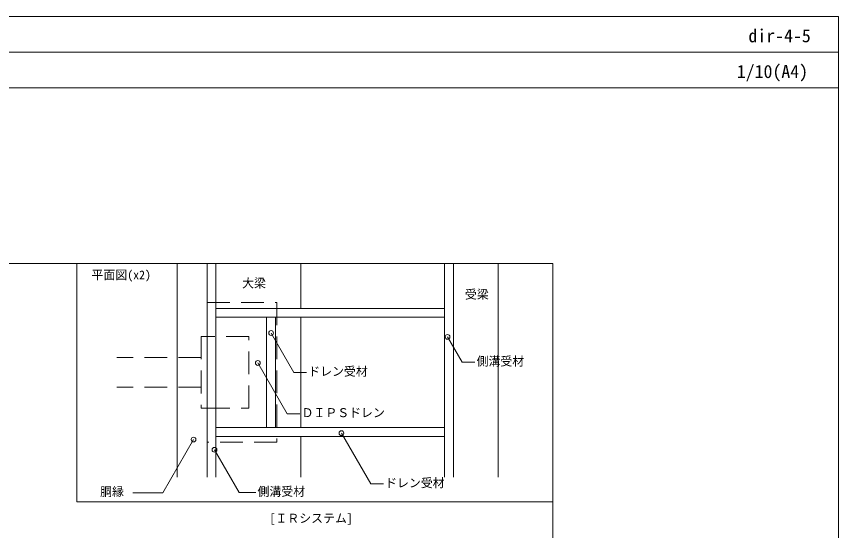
# Model space of a CAD drawing. Units: millimetres, scale not verified. Extents: x -1380 to 1380, y -955 to 955.
# Drawn here: x -1 to 1380, y 92 to 955 of the extents above; entities that cross this region are included whole.
import ezdxf
from ezdxf.enums import TextEntityAlignment as Align

# ---------------------------------------------------------------- set-up
doc = ezdxf.new("R2010")
doc.units = ezdxf.units.MM
doc.header["$LTSCALE"] = 3
doc.linetypes.add('USER1', pattern=[19.05, 12.7, -6.35])
for name, color, linetype, lineweight in [('0-0_0', 7, 'Continuous', 18), ('0-3_MOJI', 7, 'Continuous', 18), ('0-7_KANAMONO', 5, 'Continuous', 18), ('0-8_TEKKOTU', 7, 'Continuous', 18), ('0-9_doubuti', 5, 'Continuous', 18), ('0-D_WAKU', 7, 'Continuous', 18)]:
    doc.layers.add(name, color=color, linetype=linetype, lineweight=lineweight)
doc.styles.add('ＭＳ ゴシック', font='')
doc.styles.get('ＭＳ ゴシック').set_extended_font_data('MS Gothic')

msp = doc.modelspace()

# ---------------------------------------------------------------- linework, layer by layer
at = {"layer": '0-0_0'}
msp.add_line((-1379.968, 895.041), (1380.032, 895.041), dxfattribs=at)
msp.add_lwpolyline([(-899.968, -659.959), (900.032, -659.959), (900.032, 540.041), (-899.968, 540.041)], close=True, dxfattribs=at)
at = {"layer": '0-3_MOJI'}
for points in [[(485.908, 357.17), (464.742, 357.17), (426.476, 423.448)], [(768.824, 374.196), (747.658, 374.196), (723.012, 416.883)], [(474.65, 287.77), (453.484, 287.77), (404.193, 373.144)], [(615.078, 169.888), (593.912, 169.888), (544.622, 255.262)], [(194.081, 155.16), (244.519, 155.16), (296.132, 244.557)], [(400.657, 155.46), (372.837, 155.46), (331.316, 227.376)]]:
    msp.add_lwpolyline(points, dxfattribs=at)
for centre in [(426.476, 423.448), (723.012, 416.883), (404.193, 373.144), (544.622, 255.262), (296.132, 244.557), (331.316, 227.376)]:
    msp.add_circle(centre, 4, dxfattribs=at)
at = {"layer": '0-7_KANAMONO', "linetype": 'USER1'}
for p, q in [((308.816, 382.376), (167.114, 382.376)), ((308.816, 332.376), (167.114, 332.376))]:
    msp.add_line(p, q, dxfattribs=at)
for points in [[(318.816, 474.876), (436.316, 474.876), (436.316, 239.876), (318.816, 239.876)], [(308.816, 297.376), (318.816, 297.376), (318.816, 417.376), (308.816, 417.376)], [(318.816, 297.376), (388.816, 297.376), (388.816, 417.376), (318.816, 417.376)]]:
    msp.add_lwpolyline(points, close=True, dxfattribs=at)
at = {"layer": '0-8_TEKKOTU'}
for p, q in [((476.316, 464.876), (476.316, 540.041)), ((807.816, 181.111), (807.816, 540.041)), ((476.316, 264.876), (476.316, 449.876)), ((476.316, 181.111), (476.316, 249.876))]:
    msp.add_line(p, q, dxfattribs=at)
at = {"layer": '0-9_doubuti'}
for p, q in [((268.816, 181.111), (268.816, 540.041)), ((318.816, 181.111), (318.816, 540.041)), ((333.816, 181.111), (333.816, 540.041)), ((717.816, 181.111), (717.816, 540.041)), ((732.816, 181.111), (732.816, 540.041)), ((418.801, 449.876), (418.801, 264.876)), ((433.801, 449.876), (433.801, 264.876))]:
    msp.add_line(p, q, dxfattribs=at)
for points in [[(333.816, 464.876), (717.816, 464.876), (717.816, 449.876), (333.816, 449.876)], [(333.816, 249.876), (717.816, 249.876), (717.816, 264.876), (333.816, 264.876)]]:
    msp.add_lwpolyline(points, close=True, dxfattribs=at)
at = {"layer": '0-D_WAKU'}
for points in [[(1380.032, 835.041), (-1379.968, 835.041), (-1379.968, 955.041), (1380.032, 955.041)], [(-1379.968, -954.959), (1380.032, -954.959), (1380.032, 955.041), (-1379.968, 955.041)], [(100.032, 140.041), (900.032, 140.041), (900.032, 540.041), (100.032, 540.041)]]:
    msp.add_lwpolyline(points, close=True, dxfattribs=at)

# ---------------------------------------------------------------- texts
at = {"layer": '0-3_MOJI', "style": 'ＭＳ ゴシック'}
for s, p in [('平面図(x2)', (124.713, 509.32)), ('大梁', (377.727, 495.362)), ('受梁', (752.215, 476.56)), ('側溝受材', (771.824, 364.196)), ('ドレン受材', (488.908, 347.17)), ('ＤＩＰＳドレン', (477.65, 277.77)), ('ドレン受材', (618.078, 159.888)), ('胴縁', (139.101, 145.16)), ('側溝受材', (403.657, 145.46)), ('[ＩＲシステム]', (423.783, 100.457))]:
    msp.add_text(s, height=14.66, dxfattribs=at).set_placement(p, align=Align.BOTTOM_LEFT)
at = {"layer": '0-D_WAKU', "style": 'ＭＳ ゴシック'}
for s, p in [('dir-4-5', (1228.585, 905.041)), ('1/10(A4)', (1209.093, 845.041))]:
    msp.add_text(s, height=21.99, dxfattribs=at).set_placement(p, align=Align.BOTTOM_LEFT)

doc.saveas('drawing.dxf')
